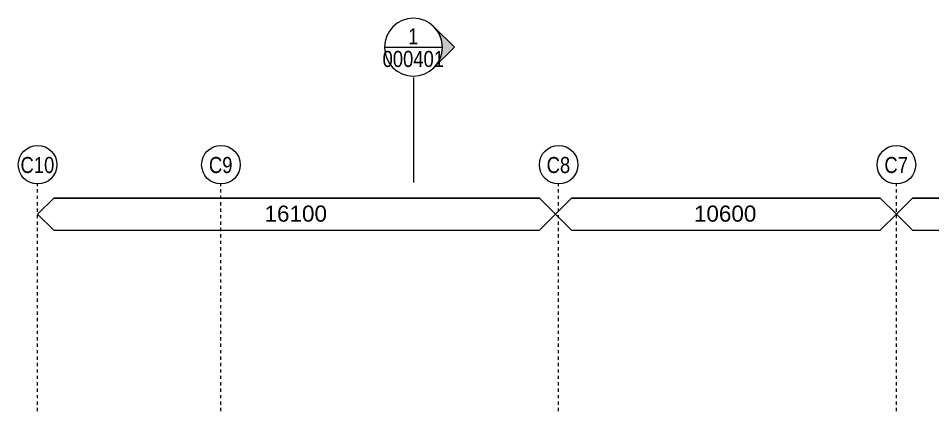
# Model space of a CAD drawing. Header units: metres. Extents: x 902 to 1205, y -4 to 36.
# Drawn here: x 1080.99 to 1109.42, y 18 to 30.12 of the extents above; entities that cross this region are included whole.
import ezdxf

# ---------------------------------------------------------------- set-up
doc = ezdxf.new("R2010")
doc.units = ezdxf.units.M
doc.linetypes.add('Grid Line', pattern=[0.021, 0.012, -0.003, 0.003, -0.003])
for name, color, linetype, lineweight in [('A-ANNO-NOTE', 131, 'Continuous', 5), ('A-DETL-GENF', 92, 'Continuous', 5), ('G-ANNO-SYMB', 111, 'Continuous', 5), ('S-GRID', 1, 'Continuous', 5), ('S-GRID-IDEN', 1, 'Continuous', 5)]:
    doc.layers.add(name, color=color, linetype=linetype, lineweight=lineweight)
doc.styles.add('Arial', font='arial.ttf', dxfattribs={"height": 0.5})
doc.styles.add('Arial Narrow', font='ARIALN.TTF', dxfattribs={"height": 0.5})

# ---------------------------------------------------------------- blocks, each defined once
blk = doc.blocks.new('Dimension - Grids _2D_ - 1-200-1306287-North - Grids B')
at = {"layer": 'A-DETL-GENF'}
for p, q in [((1576.368, 24.525), (1575.868, 24.025)), ((1575.868, 24.025), (1576.368, 24.525)), ((1591.468, 24.525), (1576.368, 24.525)), ((1576.368, 24.525), (1591.468, 24.525)), ((1591.968, 24.025), (1591.468, 24.525)), ((1591.968, 24.025), (1591.468, 24.525)), ((1575.868, 24.025), (1576.368, 23.525)), ((1575.868, 24.025), (1576.368, 23.525)), ((1591.468, 23.525), (1591.968, 24.025)), ((1591.968, 24.025), (1591.468, 23.525)), ((1576.368, 23.525), (1591.468, 23.525)), ((1576.368, 23.525), (1591.468, 23.525))]:
    blk.add_line(p, q, dxfattribs=at)
blk = doc.blocks.new('Dimension - Grids _2D_ - 1-200-1306290-North - Grids B')
at = {"layer": 'A-DETL-GENF'}
for p, q in [((1592.468, 24.525), (1591.968, 24.025)), ((1591.968, 24.025), (1592.468, 24.525)), ((1602.068, 24.525), (1592.468, 24.525)), ((1592.468, 24.525), (1602.068, 24.525)), ((1602.568, 24.025), (1602.068, 24.525)), ((1602.568, 24.025), (1602.068, 24.525)), ((1591.968, 24.025), (1592.468, 23.525)), ((1591.968, 24.025), (1592.468, 23.525)), ((1602.068, 23.525), (1602.568, 24.025)), ((1602.568, 24.025), (1602.068, 23.525)), ((1592.468, 23.525), (1602.068, 23.525)), ((1592.468, 23.525), (1602.068, 23.525))]:
    blk.add_line(p, q, dxfattribs=at)
blk = doc.blocks.new('Dimension - Grids _2D_ - 1-200-1015424-North - Grids B')
at = {"layer": 'A-DETL-GENF'}
for p, q in [((1603.068, 24.525), (1602.568, 24.025)), ((1602.568, 24.025), (1603.068, 24.525)), ((1623.068, 24.525), (1603.068, 24.525)), ((1603.068, 24.525), (1623.068, 24.525)), ((1623.568, 24.025), (1623.068, 24.525)), ((1623.568, 24.025), (1623.068, 24.525)), ((1602.568, 24.025), (1603.068, 23.525)), ((1602.568, 24.025), (1603.068, 23.525)), ((1623.068, 23.525), (1623.568, 24.025)), ((1623.568, 24.025), (1623.068, 23.525)), ((1603.068, 23.525), (1623.068, 23.525)), ((1603.068, 23.525), (1623.068, 23.525))]:
    blk.add_line(p, q, dxfattribs=at)
blk = doc.blocks.new('Section - Black 2-3055132-North - Grids B')
at = {"layer": 'G-ANNO-SYMB'}
h = blk.add_hatch(color=256, dxfattribs=at)
edge = h.paths.add_edge_path()
edge.add_line((1588.19, 29.853), (1588.826, 29.216))
edge.add_line((1588.826, 29.216), (1588.19, 28.58))
edge.add_arc((1587.553, 29.216), 0.9, 315, 405)
for p, q in [((1588.826, 29.216), (1588.19, 29.853)), ((1588.826, 29.216), (1588.19, 29.853)), ((1588.826, 29.216), (1588.19, 28.58)), ((1588.19, 28.58), (1588.826, 29.216))]:
    blk.add_line(p, q, dxfattribs=at)
for start, end in [(90, 270), (270, 90), (315, 45)]:
    blk.add_arc((1587.553, 29.216), 0.9, start, end, dxfattribs=at)
blk = doc.blocks.new('Grid - A1-3055139-North - Grids B')
at = {"layer": 'S-GRID-IDEN'}
blk.add_circle((1644.568, 25.561), 0.6, dxfattribs=at)

msp = doc.modelspace()

# ---------------------------------------------------------------- linework, layer by layer
at = {"layer": 'G-ANNO-SYMB'}
for p, q in [((1092.371, 29.216), (1094.171, 29.216)), ((1093.271, 28.276), (1093.271, 25.01))]:
    msp.add_line(p, q, dxfattribs=at)
at = {"layer": 'S-GRID', "linetype": 'Grid Line'}
for p, q in [((1081.586, -0.305), (1081.586, 24.961)), ((1087.286, -0.305), (1087.286, 24.961)), ((1097.786, -0.305), (1097.786, 24.961)), ((1108.286, -0.305), (1108.286, 24.961))]:
    msp.add_line(p, q, dxfattribs=at)

# ---------------------------------------------------------------- block references
at = {"layer": 'A-DETL-GENF'}
for name in ['Dimension - Grids _2D_ - 1-200-1306287-North - Grids B', 'Dimension - Grids _2D_ - 1-200-1306290-North - Grids B', 'Dimension - Grids _2D_ - 1-200-1015424-North - Grids B']:
    msp.add_blockref(name, (-494.282, 0), dxfattribs=at)
at = {"layer": 'G-ANNO-SYMB'}
msp.add_blockref('Section - Black 2-3055132-North - Grids B', (-494.282, 0), dxfattribs=at)
at = {"layer": 'S-GRID-IDEN'}
for p in [(-562.982, 0), (-557.282, 0), (-546.782, 0), (-536.282, 0)]:
    msp.add_blockref('Grid - A1-3055139-North - Grids B', p, dxfattribs=at)

# ---------------------------------------------------------------- texts
at = {"layer": 'A-ANNO-NOTE', "char_height": 0.5, "width": 2.32489, "attachment_point": 1, "style": 'Arial'}
for s, insert in [('16100', (1088.641, 24.289)), ('10600', (1101.991, 24.289))]:
    msp.add_mtext(s, dxfattribs=dict(at, insert=insert))
at = {"layer": 'G-ANNO-SYMB', "char_height": 0.5, "attachment_point": 1, "style": 'Arial Narrow'}
for s, insert, width in [('1', (1093.105, 29.804), 0.38481), ('000401', (1092.311, 29.101), 2.30886)]:
    msp.add_mtext(s, dxfattribs=dict(at, insert=insert, width=width))
at = {"layer": 'S-GRID-IDEN', "char_height": 0.5, "attachment_point": 1, "style": 'Arial Narrow'}
for s, insert, width in [('C10', (1081.055, 25.802), 1.26667), ('C9', (1086.913, 25.802), 0.88186), ('C8', (1097.413, 25.802), 0.88186), ('C7', (1107.913, 25.802), 0.88186)]:
    msp.add_mtext(s, dxfattribs=dict(at, insert=insert, width=width))

doc.saveas('drawing.dxf')
